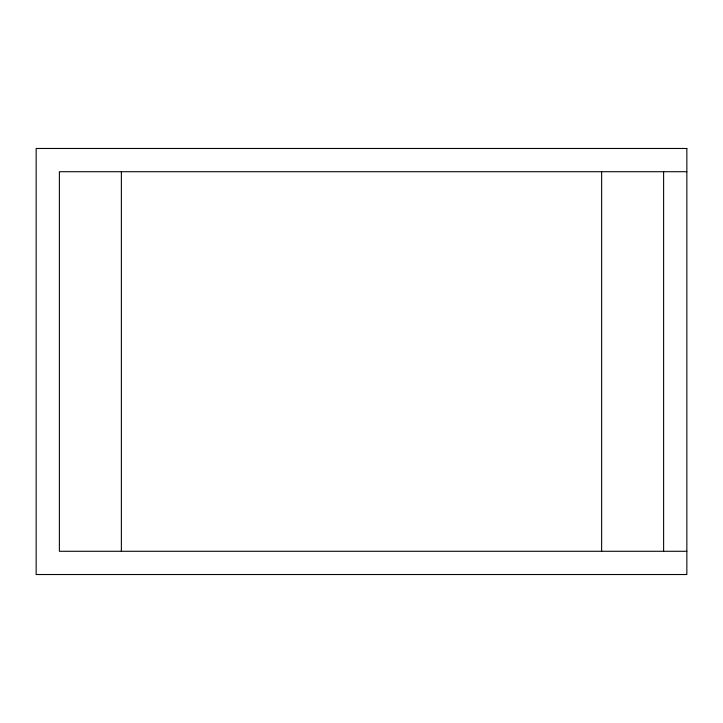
<?xml version="1.0" encoding="UTF-8"?>
<svg xmlns="http://www.w3.org/2000/svg" width="723" height="723" viewBox="0 0 723 723"><rect width="100%" height="100%" fill="white"/><g stroke="black" fill="none" stroke-linecap="round" stroke-linejoin="round"><path stroke-width="1.08" d="M686.85 171.713L59.385 171.713L59.385 551.288L686.85 551.288M663.615 171.713L663.615 551.288M601.635 171.713L601.635 551.288M121.365 171.713L121.365 551.288M686.85 148.477L36.15 148.477L36.15 574.523L686.85 574.523L686.85 148.477"/></g></svg>
